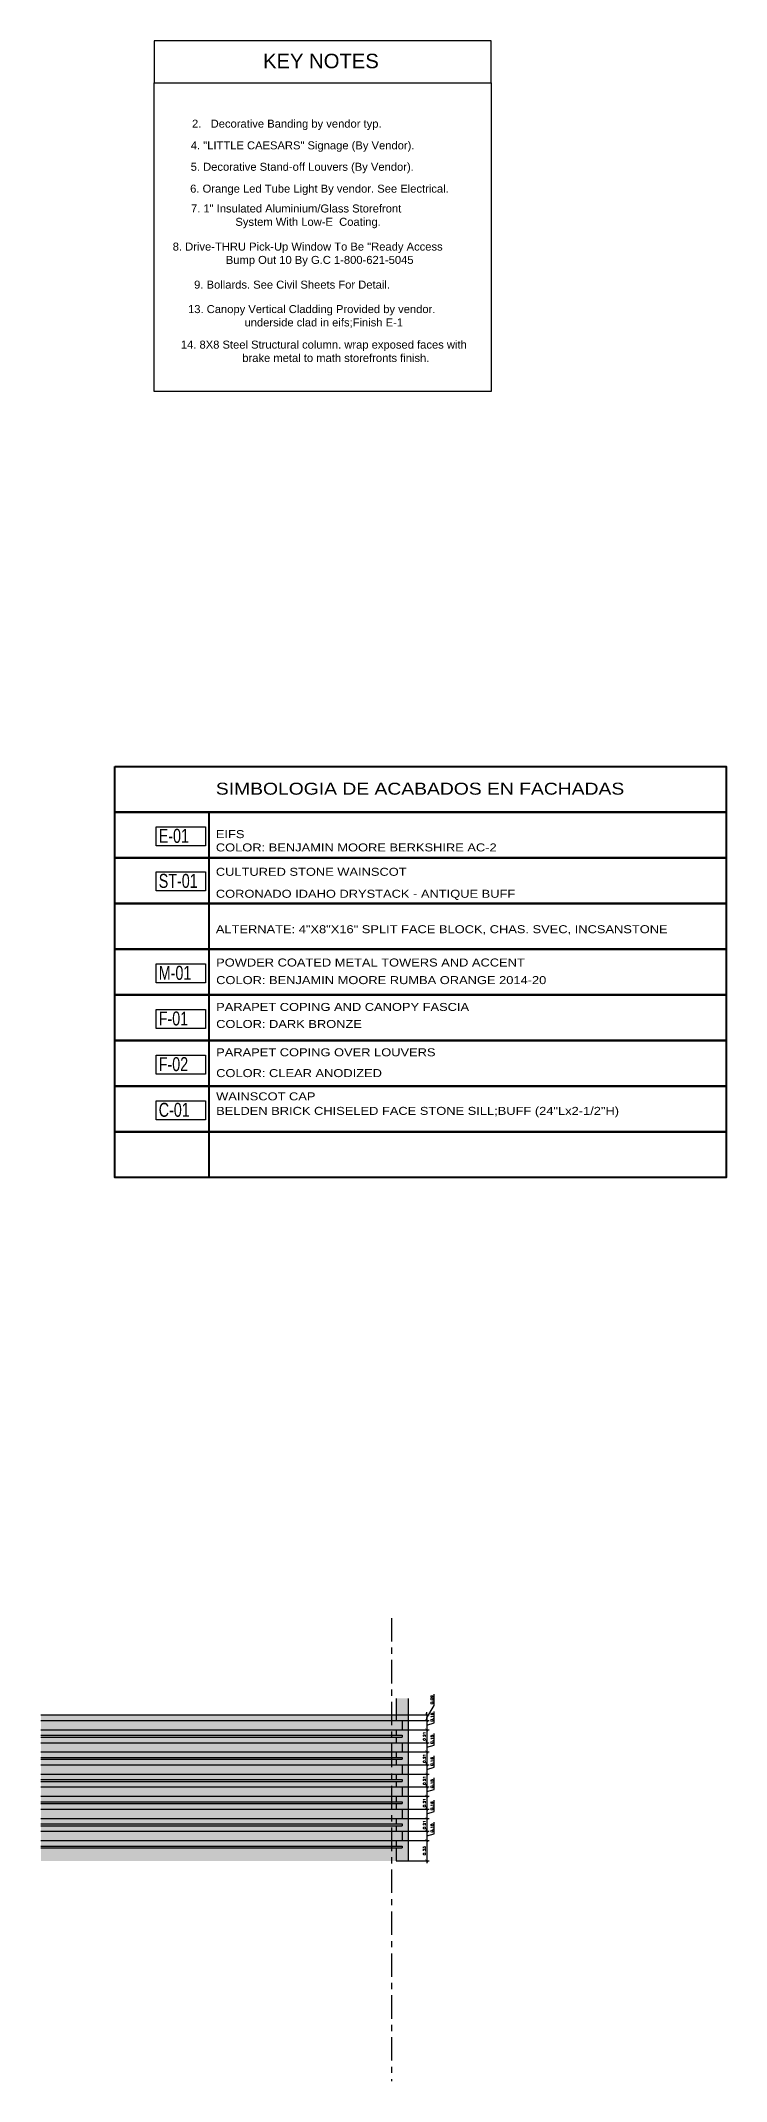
# Model space of a CAD drawing. Header units: metres. Extents: x 5916 to 6101, y 1788 to 1857.
# Drawn here: x 6089.73 to 6100.86, y 1824.02 to 1857.18 of the extents above; entities that cross this region are included whole.
import ezdxf

# ---------------------------------------------------------------- set-up
doc = ezdxf.new("R2010")
doc.units = ezdxf.units.M
doc.header["$LTSCALE"] = 0.02
doc.linetypes.add('CENTER2', pattern=[28.575, 19.05, -3.175, 3.175, -3.175])
for name, color, linetype in [('A - Ejes', 7, 'CENTER2'), ('A - Ventanas', 4, 'Continuous'), ('A-Acabados en Muros', 2, 'Continuous'), ('A-Cotas', 7, 'Continuous'), ('A-Cotas Generales', 2, 'Continuous'), ('A-Paredes Externas', 3, 'Continuous'), ('A-Puertas', 7, 'Continuous'), ('HATCH', 8, 'Continuous')]:
    doc.layers.add(name, color=color, linetype=linetype)
doc.layers.add('A-PAREDES FRONTALES', color=7, linetype='Continuous', lineweight=30)
doc.layers.add('paredes', color=5, linetype='Continuous', lineweight=40)
doc.styles.add('Arial', font='arial.ttf', dxfattribs={"height": 0.15})
doc.styles.add('Cotas 25', font='romans.shx', dxfattribs={"width": 1.3, "height": 0.0375})
doc.styles.add('SWISS', font='swisscl.ttf')
doc.dimstyles.new('Estilo 25', dxfattribs={"dimtxt": 0.0375, "dimasz": 0.045, "dimexe": 0.0375, "dimexo": 0, "dimgap": 0.01875, "dimtad": 1, "dimzin": 1, "dimdsep": 46, "dimtxsty": 'Cotas 25', "dimblk": 'ARCHTICK', "dimcen": 0.135, "dimdle": 0.0375, "dimclrd": 9, "dimclre": 9, "dimclrt": 7, "dimadec": 0, "dimazin": 0, "dimtfac": 1, "dimtmove": 1, "dimatfit": 1, "dimfxl": 0, "dimarcsym": 0})

# ---------------------------------------------------------------- blocks, each defined once
blk = doc.blocks.new('_ArchTick')
at = {"color": 0, "linetype": 'ByBlock', "const_width": 0.15}
blk.add_lwpolyline([(-0.5, -0.5), (0.5, 0.5)], dxfattribs=at)
blk = doc.blocks.new('*D101')
at = {"layer": 'HATCH', "color": 9, "lineweight": -2, "transparency": 16777216}
for p, q in [((6095.993, 1829.927), (6096.115, 1830.128)), ((6096.115, 1830.128), (6096.115, 1830.312)), ((6095.497, 1829.972), (6096.031, 1829.972)), ((6095.497, 1829.882), (6096.031, 1829.882)), ((6095.993, 1829.972), (6095.993, 1830.017)), ((6095.993, 1829.972), (6095.993, 1829.882)), ((6095.993, 1829.972), (6095.993, 1829.882)), ((6095.993, 1829.882), (6095.993, 1829.837))]:
    blk.add_line(p, q, dxfattribs=at)
at = {"layer": 'HATCH', "color": 9, "lineweight": -2, "transparency": 16777216, "xscale": 0.045, "yscale": 0.045, "zscale": 0.045}
for p, rotation in [((6095.993, 1829.972), 270), ((6095.993, 1829.882), 90)]:
    blk.add_blockref('_ArchTick', p, dxfattribs=dict(at, rotation=rotation))
at = {"layer": 'HATCH', "color": 7, "transparency": 16777216, "insert": (6096.078, 1830.22), "char_height": 0.0375, "attachment_point": 5, "rotation": 90, "style": 'Cotas 25'}
blk.add_mtext('0.09', dxfattribs=at)
blk = doc.blocks.new('*D102')
at = {"layer": 'HATCH', "color": 9, "lineweight": -2, "transparency": 16777216}
for p, q in [((6095.497, 1829.882), (6096.031, 1829.882)), ((6095.993, 1829.882), (6095.993, 1829.927)), ((6095.993, 1829.882), (6095.993, 1829.732)), ((6095.993, 1829.882), (6095.993, 1829.732)), ((6095.993, 1829.807), (6096.115, 1829.843)), ((6096.115, 1829.843), (6096.115, 1830.029)), ((6095.597, 1829.732), (6096.031, 1829.732)), ((6095.993, 1829.732), (6095.993, 1829.687))]:
    blk.add_line(p, q, dxfattribs=at)
at = {"layer": 'HATCH', "color": 9, "lineweight": -2, "transparency": 16777216, "xscale": 0.045, "yscale": 0.045, "zscale": 0.045}
for p, rotation in [((6095.993, 1829.882), 270), ((6095.993, 1829.732), 90)]:
    blk.add_blockref('_ArchTick', p, dxfattribs=dict(at, rotation=rotation))
at = {"layer": 'HATCH', "color": 7, "transparency": 16777216, "insert": (6096.078, 1829.936), "char_height": 0.0375, "attachment_point": 5, "rotation": 90, "style": 'Cotas 25'}
blk.add_mtext('0.15', dxfattribs=at)
blk = doc.blocks.new('*D103')
at = {"layer": 'HATCH', "color": 9, "lineweight": -2, "transparency": 16777216}
for p, q in [((6095.993, 1829.769), (6095.993, 1829.484)), ((6095.597, 1829.732), (6096.031, 1829.732)), ((6095.597, 1829.522), (6096.031, 1829.522))]:
    blk.add_line(p, q, dxfattribs=at)
at = {"layer": 'HATCH', "color": 9, "lineweight": -2, "transparency": 16777216, "xscale": 0.045, "yscale": 0.045, "zscale": 0.045}
for p, rotation in [((6095.993, 1829.732), 90), ((6095.993, 1829.522), 270)]:
    blk.add_blockref('_ArchTick', p, dxfattribs=dict(at, rotation=rotation))
at = {"layer": 'HATCH', "color": 7, "transparency": 16777216, "insert": (6095.956, 1829.627), "char_height": 0.0375, "attachment_point": 5, "rotation": 90, "style": 'Cotas 25'}
blk.add_mtext('0.21', dxfattribs=at)
blk = doc.blocks.new('*D104')
at = {"layer": 'HATCH', "color": 9, "lineweight": -2, "transparency": 16777216}
for p, q in [((6095.597, 1829.522), (6096.031, 1829.522)), ((6095.993, 1829.522), (6095.993, 1829.567)), ((6095.993, 1829.522), (6095.993, 1829.372)), ((6095.993, 1829.522), (6095.993, 1829.372)), ((6095.993, 1829.447), (6096.115, 1829.483)), ((6096.115, 1829.483), (6096.115, 1829.669)), ((6095.597, 1829.372), (6096.031, 1829.372)), ((6095.993, 1829.372), (6095.993, 1829.327))]:
    blk.add_line(p, q, dxfattribs=at)
at = {"layer": 'HATCH', "color": 9, "lineweight": -2, "transparency": 16777216, "xscale": 0.045, "yscale": 0.045, "zscale": 0.045}
for p, rotation in [((6095.993, 1829.522), 270), ((6095.993, 1829.372), 90)]:
    blk.add_blockref('_ArchTick', p, dxfattribs=dict(at, rotation=rotation))
at = {"layer": 'HATCH', "color": 7, "transparency": 16777216, "insert": (6096.078, 1829.576), "char_height": 0.0375, "attachment_point": 5, "rotation": 90, "style": 'Cotas 25'}
blk.add_mtext('0.15', dxfattribs=at)
blk = doc.blocks.new('*D105')
at = {"layer": 'HATCH', "color": 9, "lineweight": -2, "transparency": 16777216}
for p, q in [((6095.597, 1829.372), (6096.031, 1829.372)), ((6095.597, 1829.162), (6096.031, 1829.162)), ((6095.993, 1829.409), (6095.993, 1829.124))]:
    blk.add_line(p, q, dxfattribs=at)
at = {"layer": 'HATCH', "color": 9, "lineweight": -2, "transparency": 16777216, "xscale": 0.045, "yscale": 0.045, "zscale": 0.045}
for p, rotation in [((6095.993, 1829.372), 90), ((6095.993, 1829.162), 270)]:
    blk.add_blockref('_ArchTick', p, dxfattribs=dict(at, rotation=rotation))
at = {"layer": 'HATCH', "color": 7, "transparency": 16777216, "insert": (6095.956, 1829.267), "char_height": 0.0375, "attachment_point": 5, "rotation": 90, "style": 'Cotas 25'}
blk.add_mtext('0.21', dxfattribs=at)
blk = doc.blocks.new('*D106')
at = {"layer": 'HATCH', "color": 9, "lineweight": -2, "transparency": 16777216}
for p, q in [((6095.597, 1829.162), (6096.031, 1829.162)), ((6095.993, 1829.162), (6095.993, 1829.207)), ((6095.993, 1829.162), (6095.993, 1829.012)), ((6095.993, 1829.162), (6095.993, 1829.012)), ((6095.993, 1829.087), (6096.115, 1829.123)), ((6096.115, 1829.123), (6096.115, 1829.309)), ((6095.597, 1829.012), (6096.031, 1829.012)), ((6095.993, 1829.012), (6095.993, 1828.967))]:
    blk.add_line(p, q, dxfattribs=at)
at = {"layer": 'HATCH', "color": 9, "lineweight": -2, "transparency": 16777216, "xscale": 0.045, "yscale": 0.045, "zscale": 0.045}
for p, rotation in [((6095.993, 1829.162), 270), ((6095.993, 1829.012), 90)]:
    blk.add_blockref('_ArchTick', p, dxfattribs=dict(at, rotation=rotation))
at = {"layer": 'HATCH', "color": 7, "transparency": 16777216, "insert": (6096.078, 1829.216), "char_height": 0.0375, "attachment_point": 5, "rotation": 90, "style": 'Cotas 25'}
blk.add_mtext('0.15', dxfattribs=at)
blk = doc.blocks.new('*D107')
at = {"layer": 'HATCH', "color": 9, "lineweight": -2, "transparency": 16777216}
for p, q in [((6095.597, 1829.012), (6096.031, 1829.012)), ((6095.597, 1828.802), (6096.031, 1828.802)), ((6095.993, 1829.049), (6095.993, 1828.764))]:
    blk.add_line(p, q, dxfattribs=at)
at = {"layer": 'HATCH', "color": 9, "lineweight": -2, "transparency": 16777216, "xscale": 0.045, "yscale": 0.045, "zscale": 0.045}
for p, rotation in [((6095.993, 1829.012), 90), ((6095.993, 1828.802), 270)]:
    blk.add_blockref('_ArchTick', p, dxfattribs=dict(at, rotation=rotation))
at = {"layer": 'HATCH', "color": 7, "transparency": 16777216, "insert": (6095.956, 1828.907), "char_height": 0.0375, "attachment_point": 5, "rotation": 90, "style": 'Cotas 25'}
blk.add_mtext('0.21', dxfattribs=at)
blk = doc.blocks.new('*D108')
at = {"layer": 'HATCH', "color": 9, "lineweight": -2, "transparency": 16777216}
for p, q in [((6095.597, 1828.802), (6096.031, 1828.802)), ((6095.993, 1828.802), (6095.993, 1828.847)), ((6095.993, 1828.802), (6095.993, 1828.652)), ((6095.993, 1828.802), (6095.993, 1828.652)), ((6096.115, 1828.763), (6096.115, 1828.949)), ((6095.597, 1828.652), (6096.031, 1828.652)), ((6095.993, 1828.727), (6096.115, 1828.763)), ((6095.993, 1828.652), (6095.993, 1828.607))]:
    blk.add_line(p, q, dxfattribs=at)
at = {"layer": 'HATCH', "color": 9, "lineweight": -2, "transparency": 16777216, "xscale": 0.045, "yscale": 0.045, "zscale": 0.045}
for p, rotation in [((6095.993, 1828.802), 270), ((6095.993, 1828.652), 90)]:
    blk.add_blockref('_ArchTick', p, dxfattribs=dict(at, rotation=rotation))
at = {"layer": 'HATCH', "color": 7, "transparency": 16777216, "insert": (6096.078, 1828.856), "char_height": 0.0375, "attachment_point": 5, "rotation": 90, "style": 'Cotas 25'}
blk.add_mtext('0.15', dxfattribs=at)
blk = doc.blocks.new('*D109')
at = {"layer": 'HATCH', "color": 9, "lineweight": -2, "transparency": 16777216}
for p, q in [((6095.597, 1828.652), (6096.031, 1828.652)), ((6095.597, 1828.442), (6096.031, 1828.442)), ((6095.993, 1828.689), (6095.993, 1828.404))]:
    blk.add_line(p, q, dxfattribs=at)
at = {"layer": 'HATCH', "color": 9, "lineweight": -2, "transparency": 16777216, "xscale": 0.045, "yscale": 0.045, "zscale": 0.045}
for p, rotation in [((6095.993, 1828.652), 90), ((6095.993, 1828.442), 270)]:
    blk.add_blockref('_ArchTick', p, dxfattribs=dict(at, rotation=rotation))
at = {"layer": 'HATCH', "color": 7, "transparency": 16777216, "insert": (6095.956, 1828.547), "char_height": 0.0375, "attachment_point": 5, "rotation": 90, "style": 'Cotas 25'}
blk.add_mtext('0.21', dxfattribs=at)
blk = doc.blocks.new('*D110')
at = {"layer": 'HATCH', "color": 9, "lineweight": -2, "transparency": 16777216}
for p, q in [((6095.597, 1828.442), (6096.031, 1828.442)), ((6095.993, 1828.442), (6095.993, 1828.487)), ((6095.993, 1828.442), (6095.993, 1828.292)), ((6095.993, 1828.442), (6095.993, 1828.292)), ((6096.115, 1828.403), (6096.115, 1828.589)), ((6095.597, 1828.292), (6096.031, 1828.292)), ((6095.993, 1828.367), (6096.115, 1828.403)), ((6095.993, 1828.292), (6095.993, 1828.247))]:
    blk.add_line(p, q, dxfattribs=at)
at = {"layer": 'HATCH', "color": 9, "lineweight": -2, "transparency": 16777216, "xscale": 0.045, "yscale": 0.045, "zscale": 0.045}
for p, rotation in [((6095.993, 1828.442), 270), ((6095.993, 1828.292), 90)]:
    blk.add_blockref('_ArchTick', p, dxfattribs=dict(at, rotation=rotation))
at = {"layer": 'HATCH', "color": 7, "transparency": 16777216, "insert": (6096.078, 1828.496), "char_height": 0.0375, "attachment_point": 5, "rotation": 90, "style": 'Cotas 25'}
blk.add_mtext('0.15', dxfattribs=at)
blk = doc.blocks.new('*D111')
at = {"layer": 'HATCH', "color": 9, "lineweight": -2, "transparency": 16777216}
for p, q in [((6095.597, 1828.292), (6096.031, 1828.292)), ((6095.993, 1828.329), (6095.993, 1828.044)), ((6095.597, 1828.082), (6096.031, 1828.082))]:
    blk.add_line(p, q, dxfattribs=at)
at = {"layer": 'HATCH', "color": 9, "lineweight": -2, "transparency": 16777216, "xscale": 0.045, "yscale": 0.045, "zscale": 0.045}
for p, rotation in [((6095.993, 1828.292), 90), ((6095.993, 1828.082), 270)]:
    blk.add_blockref('_ArchTick', p, dxfattribs=dict(at, rotation=rotation))
at = {"layer": 'HATCH', "color": 7, "transparency": 16777216, "insert": (6095.956, 1828.187), "char_height": 0.0375, "attachment_point": 5, "rotation": 90, "style": 'Cotas 25'}
blk.add_mtext('0.21', dxfattribs=at)
blk = doc.blocks.new('*D112')
at = {"layer": 'HATCH', "color": 9, "lineweight": -2, "transparency": 16777216}
for p, q in [((6095.993, 1828.082), (6095.993, 1828.127)), ((6096.115, 1828.043), (6096.115, 1828.229)), ((6095.597, 1828.082), (6096.031, 1828.082)), ((6095.597, 1827.932), (6096.031, 1827.932)), ((6095.993, 1828.082), (6095.993, 1827.932)), ((6095.993, 1828.082), (6095.993, 1827.932)), ((6095.993, 1828.007), (6096.115, 1828.043)), ((6095.993, 1827.932), (6095.993, 1827.887))]:
    blk.add_line(p, q, dxfattribs=at)
at = {"layer": 'HATCH', "color": 9, "lineweight": -2, "transparency": 16777216, "xscale": 0.045, "yscale": 0.045, "zscale": 0.045}
for p, rotation in [((6095.993, 1828.082), 270), ((6095.993, 1827.932), 90)]:
    blk.add_blockref('_ArchTick', p, dxfattribs=dict(at, rotation=rotation))
at = {"layer": 'HATCH', "color": 7, "transparency": 16777216, "insert": (6096.078, 1828.136), "char_height": 0.0375, "attachment_point": 5, "rotation": 90, "style": 'Cotas 25'}
blk.add_mtext('0.15', dxfattribs=at)
blk = doc.blocks.new('*D113')
at = {"layer": 'HATCH', "color": 9, "lineweight": -2, "transparency": 16777216}
for p, q in [((6095.597, 1827.932), (6096.031, 1827.932)), ((6095.993, 1827.969), (6095.993, 1827.564)), ((6095.497, 1827.602), (6096.031, 1827.602))]:
    blk.add_line(p, q, dxfattribs=at)
at = {"layer": 'HATCH', "color": 9, "lineweight": -2, "transparency": 16777216, "xscale": 0.045, "yscale": 0.045, "zscale": 0.045}
for p, rotation in [((6095.993, 1827.932), 90), ((6095.993, 1827.602), 270)]:
    blk.add_blockref('_ArchTick', p, dxfattribs=dict(at, rotation=rotation))
at = {"layer": 'HATCH', "color": 7, "transparency": 16777216, "insert": (6095.956, 1827.767), "char_height": 0.0375, "attachment_point": 5, "rotation": 90, "style": 'Cotas 25'}
blk.add_mtext('0.33', dxfattribs=at)

msp = doc.modelspace()

# ---------------------------------------------------------------- hatches: boundary and pattern name
at = {"layer": 'A-Cotas', "true_color": 0xf57a00}
h = msp.add_hatch(color=30, dxfattribs=at)
h.dxf.hatch_style = 1
h.paths.add_polyline_path([(6095.597, 1829.642), (6089.727, 1829.642), (6089.727, 1829.612), (6095.597, 1829.612)])
h = msp.add_hatch(color=30, dxfattribs=at)
h.dxf.hatch_style = 1
h.paths.add_polyline_path([(6095.597, 1829.282), (6089.727, 1829.282), (6089.727, 1829.252), (6095.597, 1829.252)])
h = msp.add_hatch(color=30, dxfattribs=at)
h.dxf.hatch_style = 1
h.paths.add_polyline_path([(6095.597, 1828.922), (6089.727, 1828.922), (6089.727, 1828.892), (6095.597, 1828.892)])
h = msp.add_hatch(color=30, dxfattribs=at)
h.dxf.hatch_style = 1
h.paths.add_polyline_path([(6095.597, 1828.562), (6089.727, 1828.562), (6089.727, 1828.532), (6095.597, 1828.532)])
h = msp.add_hatch(color=30, dxfattribs=at)
h.dxf.hatch_style = 1
h.paths.add_polyline_path([(6095.597, 1828.202), (6089.727, 1828.202), (6089.727, 1828.172), (6095.597, 1828.172)])
h = msp.add_hatch(color=30, dxfattribs=at)
h.dxf.hatch_style = 1
h.paths.add_polyline_path([(6095.597, 1827.842), (6089.727, 1827.842), (6089.727, 1827.812), (6095.597, 1827.812)])
at = {"layer": 'A-Puertas', "true_color": 0xf57a00}
h = msp.add_hatch(color=30, dxfattribs=at)
h.dxf.hatch_style = 1
h.paths.add_polyline_path([(6095.693, 1830.242), (6095.497, 1830.242), (6095.497, 1829.972), (6095.497, 1829.882), (6095.597, 1829.882), (6095.597, 1829.732), (6095.497, 1829.732), (6095.497, 1829.642), (6095.597, 1829.642), (6095.597, 1829.612), (6095.497, 1829.612), (6095.497, 1829.522), (6095.597, 1829.522), (6095.597, 1829.372), (6095.497, 1829.372), (6095.497, 1829.282), (6095.597, 1829.282), (6095.597, 1829.252), (6095.497, 1829.252), (6095.497, 1829.162), (6095.597, 1829.162), (6095.597, 1829.012), (6095.497, 1829.012), (6095.497, 1828.922), (6095.597, 1828.922), (6095.597, 1828.892), (6095.497, 1828.892), (6095.497, 1828.802), (6095.597, 1828.802), (6095.597, 1828.652), (6095.497, 1828.652), (6095.497, 1828.562), (6095.597, 1828.562), (6095.597, 1828.532), (6095.497, 1828.532), (6095.497, 1828.442), (6095.597, 1828.442), (6095.597, 1828.292), (6095.497, 1828.292), (6095.497, 1828.202), (6095.597, 1828.202), (6095.597, 1828.172), (6095.497, 1828.172), (6095.497, 1828.082), (6095.597, 1828.082), (6095.597, 1827.932), (6095.497, 1827.932), (6095.497, 1827.842), (6095.597, 1827.842), (6095.597, 1827.812), (6095.497, 1827.812), (6095.497, 1827.602), (6095.693, 1827.602)])
at = {"layer": 'A-Puertas'}
h = msp.add_hatch(color=9, dxfattribs=at)
h.dxf.hatch_style = 1
h.paths.add_polyline_path([(6095.497, 1829.972), (6089.727, 1829.972), (6089.727, 1829.882), (6095.497, 1829.882)])
h = msp.add_hatch(color=8, dxfattribs=at)
h.dxf.hatch_style = 1
h.paths.add_polyline_path([(6095.597, 1829.882), (6089.727, 1829.882), (6089.727, 1829.732), (6095.597, 1829.732)])
h = msp.add_hatch(color=9, dxfattribs=at)
h.dxf.hatch_style = 1
h.paths.add_polyline_path([(6095.497, 1829.732), (6089.727, 1829.732), (6089.727, 1829.642), (6095.497, 1829.642)])
h = msp.add_hatch(color=9, dxfattribs=at)
h.dxf.hatch_style = 1
h.paths.add_polyline_path([(6095.497, 1829.612), (6089.727, 1829.612), (6089.727, 1829.522), (6095.497, 1829.522)])
h = msp.add_hatch(color=8, dxfattribs=at)
h.dxf.hatch_style = 1
h.paths.add_polyline_path([(6095.597, 1829.522), (6089.727, 1829.522), (6089.727, 1829.372), (6095.597, 1829.372)])
h = msp.add_hatch(color=9, dxfattribs=at)
h.dxf.hatch_style = 1
h.paths.add_polyline_path([(6095.497, 1829.372), (6089.727, 1829.372), (6089.727, 1829.282), (6095.497, 1829.282)])
h = msp.add_hatch(color=9, dxfattribs=at)
h.dxf.hatch_style = 1
h.paths.add_polyline_path([(6095.497, 1829.252), (6089.727, 1829.252), (6089.727, 1829.162), (6095.497, 1829.162)])
h = msp.add_hatch(color=8, dxfattribs=at)
h.dxf.hatch_style = 1
h.paths.add_polyline_path([(6095.597, 1829.162), (6089.727, 1829.162), (6089.727, 1829.012), (6095.597, 1829.012)])
h = msp.add_hatch(color=9, dxfattribs=at)
h.dxf.hatch_style = 1
h.paths.add_polyline_path([(6095.497, 1829.012), (6089.727, 1829.012), (6089.727, 1828.922), (6095.497, 1828.922)])
h = msp.add_hatch(color=9, dxfattribs=at)
h.dxf.hatch_style = 1
h.paths.add_polyline_path([(6095.497, 1828.892), (6089.727, 1828.892), (6089.727, 1828.802), (6095.497, 1828.802)])
h = msp.add_hatch(color=8, dxfattribs=at)
h.dxf.hatch_style = 1
h.paths.add_polyline_path([(6095.597, 1828.802), (6089.727, 1828.802), (6089.727, 1828.652), (6095.597, 1828.652)])
h = msp.add_hatch(color=9, dxfattribs=at)
h.dxf.hatch_style = 1
h.paths.add_polyline_path([(6095.497, 1828.652), (6089.727, 1828.652), (6089.727, 1828.562), (6095.497, 1828.562)])
h = msp.add_hatch(color=9, dxfattribs=at)
h.dxf.hatch_style = 1
h.paths.add_polyline_path([(6095.497, 1828.532), (6089.727, 1828.532), (6089.727, 1828.442), (6095.497, 1828.442)])
h = msp.add_hatch(color=8, dxfattribs=at)
h.dxf.hatch_style = 1
h.paths.add_polyline_path([(6095.597, 1828.442), (6089.727, 1828.442), (6089.727, 1828.292), (6095.597, 1828.292)])
h = msp.add_hatch(color=9, dxfattribs=at)
h.dxf.hatch_style = 1
h.paths.add_polyline_path([(6095.497, 1828.292), (6089.727, 1828.292), (6089.727, 1828.202), (6095.497, 1828.202)])
h = msp.add_hatch(color=9, dxfattribs=at)
h.dxf.hatch_style = 1
h.paths.add_polyline_path([(6095.497, 1828.172), (6089.727, 1828.172), (6089.727, 1828.082), (6095.497, 1828.082)])
h = msp.add_hatch(color=8, dxfattribs=at)
h.dxf.hatch_style = 1
h.paths.add_polyline_path([(6095.597, 1828.082), (6089.727, 1828.082), (6089.727, 1827.932), (6095.597, 1827.932)])
h = msp.add_hatch(color=9, dxfattribs=at)
h.dxf.hatch_style = 1
h.paths.add_polyline_path([(6095.497, 1827.932), (6089.727, 1827.932), (6089.727, 1827.842), (6095.497, 1827.842)])
h = msp.add_hatch(color=9, dxfattribs=at)
h.dxf.hatch_style = 1
h.paths.add_polyline_path([(6095.497, 1827.812), (6089.727, 1827.812), (6089.727, 1827.602), (6095.497, 1827.602)])

# ---------------------------------------------------------------- linework, layer by layer
at = {"layer": 'A - Ejes'}
msp.add_lwpolyline([(6095.422, 1831.547), (6095.422, 1824.022)], dxfattribs=at)
at = {"layer": 'A - Ventanas'}
for points in [[(6097.04, 1857.176), (6091.566, 1857.176), (6091.566, 1856.491), (6097.04, 1856.491)], [(6097.04, 1856.491), (6097.04, 1857.176)]]:
    msp.add_lwpolyline(points, dxfattribs=at)
msp.add_lwpolyline([(6091.566, 1856.491), (6097.04, 1856.491), (6097.04, 1851.478), (6091.566, 1851.478)], close=True, dxfattribs=at)
at = {"layer": 'A-Acabados en Muros', "color": 2, "linetype": 'Continuous'}
for points in [[(6091.601, 1844.093), (6091.601, 1844.404), (6092.399, 1844.404), (6092.399, 1844.093)], [(6091.601, 1843.361), (6091.601, 1843.672), (6092.399, 1843.672), (6092.399, 1843.361)], [(6091.601, 1841.867), (6091.601, 1842.178), (6092.399, 1842.178), (6092.399, 1841.867)], [(6091.601, 1841.125), (6091.601, 1841.436), (6092.399, 1841.436), (6092.399, 1841.125)], [(6091.601, 1840.383), (6091.601, 1840.694), (6092.399, 1840.694), (6092.399, 1840.383)], [(6091.601, 1839.641), (6091.601, 1839.952), (6092.399, 1839.952), (6092.399, 1839.641)]]:
    msp.add_lwpolyline(points, close=True, dxfattribs=at)
at = {"layer": 'A-Paredes Externas', "color": 30, "true_color": 0xf57a00}
for points in [[(6095.497, 1830.242), (6095.497, 1829.972)], [(6095.693, 1830.242), (6095.693, 1827.602)]]:
    msp.add_lwpolyline(points, dxfattribs=at)
at = {"layer": 'A-PAREDES FRONTALES'}
for points in [[(6089.727, 1829.972), (6095.497, 1829.972)], [(6089.727, 1829.882), (6095.597, 1829.882)], [(6095.497, 1829.972), (6095.497, 1829.882)], [(6095.597, 1829.882), (6095.597, 1829.732)], [(6089.727, 1829.732), (6095.597, 1829.732)], [(6089.727, 1829.642), (6095.597, 1829.642)], [(6089.727, 1829.612), (6095.597, 1829.612)], [(6089.727, 1829.522), (6095.597, 1829.522)], [(6095.497, 1829.732), (6095.497, 1829.642)], [(6095.497, 1829.612), (6095.497, 1829.522)], [(6095.597, 1829.642), (6095.597, 1829.612)], [(6095.597, 1829.522), (6095.597, 1829.372)], [(6089.727, 1829.372), (6095.597, 1829.372)], [(6089.727, 1829.282), (6095.597, 1829.282)], [(6089.727, 1829.252), (6095.597, 1829.252)], [(6089.727, 1829.162), (6095.597, 1829.162)], [(6095.497, 1829.372), (6095.497, 1829.282)], [(6095.497, 1829.252), (6095.497, 1829.162)], [(6095.597, 1829.282), (6095.597, 1829.252)], [(6095.597, 1829.162), (6095.597, 1829.012)], [(6089.727, 1829.012), (6095.597, 1829.012)], [(6089.727, 1828.922), (6095.597, 1828.922)], [(6089.727, 1828.892), (6095.597, 1828.892)], [(6089.727, 1828.802), (6095.597, 1828.802)], [(6095.497, 1829.012), (6095.497, 1828.922)], [(6095.497, 1828.892), (6095.497, 1828.802)], [(6095.597, 1828.922), (6095.597, 1828.892)], [(6095.597, 1828.802), (6095.597, 1828.652)], [(6089.727, 1828.652), (6095.597, 1828.652)], [(6089.727, 1828.562), (6095.597, 1828.562)], [(6089.727, 1828.532), (6095.597, 1828.532)], [(6089.727, 1828.442), (6095.597, 1828.442)], [(6095.497, 1828.652), (6095.497, 1828.562)], [(6095.497, 1828.532), (6095.497, 1828.442)], [(6095.597, 1828.562), (6095.597, 1828.532)], [(6095.597, 1828.442), (6095.597, 1828.292)], [(6089.727, 1828.292), (6095.597, 1828.292)], [(6089.727, 1828.202), (6095.597, 1828.202)], [(6089.727, 1828.172), (6095.597, 1828.172)], [(6095.497, 1828.292), (6095.497, 1828.202)], [(6095.497, 1828.172), (6095.497, 1828.082)], [(6095.597, 1828.202), (6095.597, 1828.172)], [(6089.727, 1828.082), (6095.597, 1828.082)], [(6089.727, 1827.932), (6095.597, 1827.932)], [(6089.727, 1827.842), (6095.597, 1827.842)], [(6089.727, 1827.812), (6095.597, 1827.812)], [(6095.497, 1827.932), (6095.497, 1827.842)], [(6095.497, 1827.812), (6095.497, 1827.602)], [(6095.597, 1828.082), (6095.597, 1827.932)], [(6095.597, 1827.842), (6095.597, 1827.812)]]:
    msp.add_lwpolyline(points, dxfattribs=at)
at = {"layer": 'paredes'}
for points in [[(6090.929, 1845.385), (6100.856, 1845.385), (6100.856, 1844.643), (6090.929, 1844.643)], [(6090.929, 1844.643), (6100.856, 1844.643), (6100.856, 1843.901), (6090.929, 1843.901)], [(6090.929, 1844.643), (6092.456, 1844.643), (6092.456, 1838.707), (6090.929, 1838.707)], [(6090.929, 1843.901), (6100.856, 1843.901), (6100.856, 1843.159), (6090.929, 1843.159)], [(6090.929, 1843.159), (6100.856, 1843.159), (6100.856, 1842.417), (6090.929, 1842.417)], [(6090.929, 1842.417), (6100.856, 1842.417), (6100.856, 1841.675), (6090.929, 1841.675)], [(6090.929, 1841.675), (6100.856, 1841.675), (6100.856, 1840.933), (6090.929, 1840.933)], [(6090.929, 1840.933), (6100.856, 1840.933), (6100.856, 1840.191), (6090.929, 1840.191)], [(6090.929, 1840.191), (6100.856, 1840.191), (6100.856, 1839.449), (6090.929, 1839.449)], [(6090.929, 1839.449), (6100.856, 1839.449), (6100.856, 1838.707), (6090.929, 1838.707)]]:
    msp.add_lwpolyline(points, close=True, dxfattribs=at)

# ---------------------------------------------------------------- texts
at = {"layer": 'A-Acabados en Muros', "color": 8, "linetype": 'Continuous', "style": 'SWISS'}
for s, p in [('E-01', (6091.641, 1844.144)), ('ST-01', (6091.641, 1843.412)), ('M-01', (6091.641, 1841.918)), ('F-01', (6091.641, 1841.176)), ('F-02', (6091.641, 1840.434)), ('C-01', (6091.641, 1839.692))]:
    msp.add_text(s, height=0.2268, rotation=0.0003, dxfattribs=at).set_placement(p)
at = {"layer": 'A-Cotas Generales', "color": 7, "linetype": 'Continuous', "style": 'Arial', "width": 1.15}
for s, height, p in [('SIMBOLOGIA DE ACABADOS EN FACHADAS', 0.195, (6092.569, 1844.926)), ('COLOR: BENJAMIN MOORE BERKSHIRE AC-2', 0.13, (6092.569, 1844.004)), ('EIFS', 0.13, (6092.569, 1844.22)), ('CULTURED STONE WAINSCOT', 0.13, (6092.569, 1843.608)), ('CORONADO IDAHO DRYSTACK - ANTIQUE BUFF', 0.13, (6092.569, 1843.251)), ('ALTERNATE: 4"X8"X16" SPLIT FACE BLOCK, CHAS. SVEC, INCSANSTONE', 0.13, (6092.569, 1842.675)), ('POWDER COATED METAL TOWERS AND ACCENT', 0.13, (6092.574, 1842.134)), ('COLOR: BENJAMIN MOORE RUMBA ORANGE 2014-20', 0.13, (6092.574, 1841.848)), ('PARAPET COPING AND CANOPY FASCIA', 0.13, (6092.574, 1841.412)), ('COLOR: DARK BRONZE', 0.13, (6092.574, 1841.135)), ('PARAPET COPING OVER LOUVERS', 0.13, (6092.574, 1840.675)), ('COLOR: CLEAR ANODIZED', 0.13, (6092.574, 1840.337)), ('WAINSCOT CAP', 0.13, (6092.574, 1839.959)), ('BELDEN BRICK CHISELED FACE STONE SILL;BUFF (24"Lx2-1/2"H)', 0.13, (6092.574, 1839.723))]:
    msp.add_text(s, height=height, dxfattribs=at).set_placement(p)
at = {"layer": 'A-Cotas Generales', "color": 7, "linetype": 'Continuous', "attachment_point": 5, "style": 'Arial'}
for s, insert, char_height in [('KEY NOTES', (6094.275, 1856.846), 0.2352), ('\\pi-0.11705,l0.24705,t0.24705;2.^I  Decorative Banding by vendor typ.', (6093.656, 1855.81), 0.13)]:
    msp.add_mtext(s, dxfattribs=dict(at, insert=insert, char_height=char_height))
at = {"layer": 'A-Cotas Generales', "color": 7, "linetype": 'Continuous', "char_height": 0.13, "attachment_point": 5, "style": 'Arial'}
for s, insert, width in [('\\pi-0.39,l0.52,t0.52;4.^I"LITTLE CAESARS" Signage (By Vendor).', (6093.913, 1855.457), 4.04824), ('\\pi-0.39,l0.52,t0.52;5.^IDecorative Stand-off Louvers (By Vendor).', (6093.907, 1855.109), 4.04845), ('\\pi-0.39,l0.65,t0.65;6.^IOrange Led Tube Light By vendor. See Electrical.', (6094.121, 1854.754), 4.8216), ('\\pi-0.39,l0.52,t0.52;7.^I1" Insulated Aluminium/Glass Storefront System With Low-E  Coating.', (6093.807, 1854.323), 3.80077), ('\\pi-0.39,l0.65,t0.65;8.^IDrive-THRU Pick-Up Window To Be "Ready Access Bump Out 10 By G.C 1-800-621-5045', (6093.93, 1853.704), 4.8216), ('\\pi-0.39,l0.78,t0.78;9.^IBollards. See Civil Sheets For Detail.', (6093.611, 1853.213), 4.8216), ('\\pi-0.39,l0.52,t0.52;13.^ICanopy Vertical Cladding Provided by vendor. underside clad in eifs;Finish E-1', (6094.061, 1852.696), 4.8216), ('\\pi-0.39,l0.52,t0.52;14.^I8X8 Steel Structural column. wrap exposed faces with brake metal to math storefronts finish.', (6094.257, 1852.13), 4.8216)]:
    msp.add_mtext(s, dxfattribs=dict(at, insert=insert, width=width))

# ---------------------------------------------------------------- dimensions: what is measured, and where the dimension line sits
at = {"layer": 'HATCH', "color": 2, "true_color": 0xf1eb1f}
dim = msp.add_linear_dim(base=(6095.993, 1829.882), p1=(6095.497, 1829.972), p2=(6095.497, 1829.882), angle=90, dimstyle='Estilo 25', dxfattribs=at)
dim.commit()
dim.dimension.update_dxf_attribs({"geometry": '*D101', "text_midpoint": (6096.115, 1830.147), "dimtype": 160})
for base, p1, p2, picture, middle in [((6095.993, 1829.732), (6095.497, 1829.882), (6095.597, 1829.732), '*D102', (6096.078, 1829.862)), ((6095.993, 1829.522), (6095.597, 1829.732), (6095.597, 1829.522), '*D103', (6095.956, 1829.627)), ((6095.993, 1829.372), (6095.597, 1829.522), (6095.597, 1829.372), '*D104', (6096.078, 1829.502)), ((6095.993, 1829.162), (6095.597, 1829.372), (6095.597, 1829.162), '*D105', (6095.956, 1829.267)), ((6095.993, 1829.012), (6095.597, 1829.162), (6095.597, 1829.012), '*D106', (6096.078, 1829.142)), ((6095.993, 1828.802), (6095.597, 1829.012), (6095.597, 1828.802), '*D107', (6095.956, 1828.907)), ((6095.993, 1828.652), (6095.597, 1828.802), (6095.597, 1828.652), '*D108', (6096.078, 1828.782)), ((6095.993, 1828.442), (6095.597, 1828.652), (6095.597, 1828.442), '*D109', (6095.956, 1828.547)), ((6095.993, 1828.292), (6095.597, 1828.442), (6095.597, 1828.292), '*D110', (6096.078, 1828.422)), ((6095.993, 1828.082), (6095.597, 1828.292), (6095.597, 1828.082), '*D111', (6095.956, 1828.187)), ((6095.993, 1827.932), (6095.597, 1828.082), (6095.597, 1827.932), '*D112', (6096.078, 1828.062)), ((6095.993, 1827.602), (6095.597, 1827.932), (6095.497, 1827.602), '*D113', (6095.956, 1827.767))]:
    dim = msp.add_linear_dim(base=base, p1=p1, p2=p2, angle=90, dimstyle='Estilo 25', dxfattribs=at)
    dim.commit()
    dim.dimension.update_dxf_attribs({"geometry": picture, "text_midpoint": middle})

doc.saveas('drawing.dxf')
